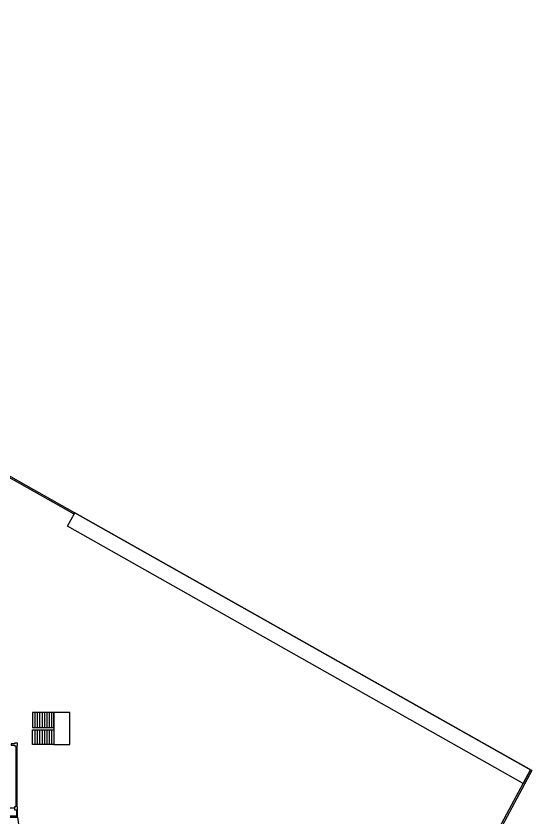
# Model space of a CAD drawing. Extents: x 1109 to 35175, y 5150 to 25743.
# Drawn here: x 28700 to 35175, y 15679 to 25743 of the extents above; entities that cross this region are included whole.
import ezdxf

# ---------------------------------------------------------------- set-up
doc = ezdxf.new("R2010")
doc.units = 0
doc.header["$MEASUREMENT"] = 0
for name, color, linetype in [('Entrance', 50, 'CONTINUOUS'), ('Stairs', 2, 'CONTINUOUS'), ('Storage', 40, 'CONTINUOUS'), ('Walls', 6, 'CONTINUOUS')]:
    doc.layers.add(name, color=color, linetype=linetype)

msp = doc.modelspace()

# ---------------------------------------------------------------- linework, layer by layer
at = {"layer": 'Entrance'}
msp.add_lwpolyline([(29439, 19507), (35158, 16283), (35067, 16114), (29346, 19341)], close=True, dxfattribs=at)
at = {"layer": 'Stairs'}
for points in [[(28906, 16816), (29176, 16816), (29176, 17001), (28906, 17001)], [(29176, 16601), (29376, 16601), (29376, 17001), (29176, 17001)], [(28906, 16786), (29176, 16786), (29176, 16601), (28906, 16601)]]:
    msp.add_lwpolyline(points, close=True, dxfattribs=at)
for points in [[(28936, 17001), (28936, 16816)], [(28966, 17001), (28966, 16816)], [(28996, 17001), (28996, 16816)], [(29026, 17001), (29026, 16816)], [(29056, 17001), (29056, 16816)], [(29086, 17001), (29086, 16816)], [(29116, 17001), (29116, 16816)], [(29146, 17001), (29146, 16816)], [(28936, 16786), (28936, 16601)], [(28966, 16786), (28966, 16601)], [(28996, 16786), (28996, 16601)], [(29026, 16786), (29026, 16601)], [(29056, 16786), (29056, 16601)], [(29086, 16786), (29086, 16601)], [(29116, 16786), (29116, 16601)], [(29146, 16786), (29146, 16601)]]:
    msp.add_lwpolyline(points, dxfattribs=at)
at = {"layer": 'Storage'}
msp.add_lwpolyline([(28533, 15808), (28682, 15808), (28682, 15783), (28705, 15783), (28705, 15704), (28533, 15704), (28533, 15808)], dxfattribs=at)
at = {"layer": 'Walls'}
for points in [[(29430, 19490), (22396, 23456), (22396, 25743), (22416, 25743), (22416, 23468), (29439, 19507), (29430, 19490)], [(35175, 16273), (29439, 19507)], [(28533, 15808), (28519, 15808), (28519, 15690), (28719, 15690), (28719, 15819), (28713, 15819), (28713, 16583), (28719, 16583), (28719, 16619), (28682, 16619), (28682, 16608), (28639, 16608), (28639, 16594), (28682, 16594), (28682, 16583), (28699, 16583), (28699, 15819), (28682, 15819), (28682, 15783), (28705, 15783), (28705, 15704), (28533, 15704), (28533, 15808)], [(34112, 14339), (35158, 16283)], [(35158, 16283), (35175, 16273), (34114, 14301)]]:
    msp.add_lwpolyline(points, dxfattribs=at)
msp.add_lwpolyline([(25184, 13778), (24474, 14244), (22269, 14244), (22269, 15689), (28719, 15690), (28744, 15511), (28835, 15346), (28995, 15262), (29009, 15107), (29081, 15018), (29184, 14980), (29278, 14946), (29290, 14892), (29265, 14780), (29178, 14541), (28991, 14275), (28867, 14130), (28698, 13940), (28311, 13663), (26190, 13663)], close=True, dxfattribs=at)

doc.saveas('drawing.dxf')
